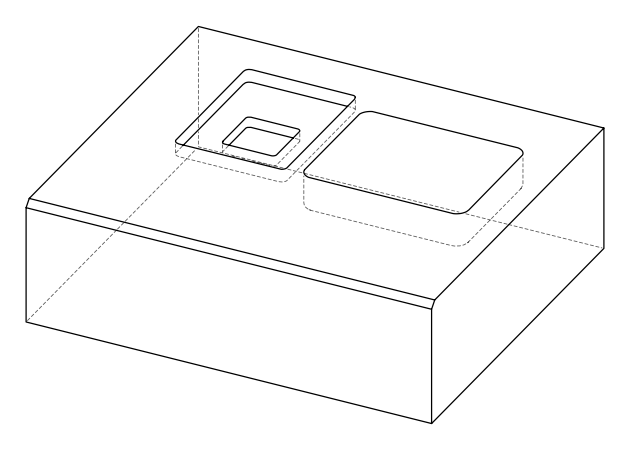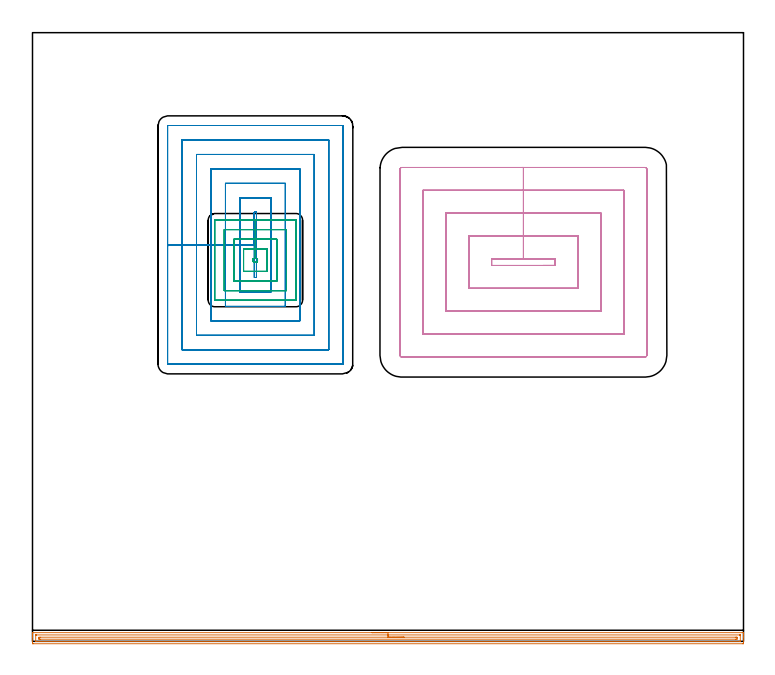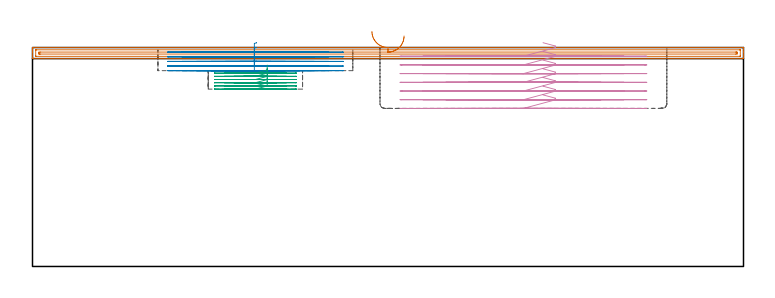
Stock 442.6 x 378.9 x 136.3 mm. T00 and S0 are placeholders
(PLAN: 4 operations, 3 tool changes, 63.9 min)
(1 AREA_MILL | FG_CHAMFER_SURFACE | UGT0205_001 | 10.81 min | 10536 mm3)
(2 MILL_RECTANGULAR_POCKET | POCKET_RECTANGULAR_STRAIGHT | NXT0201_011 | Follow Part, ap 3, ae 75% | 22.01 min | 280083 mm3)
(3 MILL_RECTANGULAR_POCKET_1 | POCKET_RECTANGULAR_STRAIGHT_1 | UGT0201_126 | Follow Part, ap 2, ae 75% | 7.25 min | 39013 mm3)
(4 MILL_RECTANGULAR_POCKET_2 | POCKET_RECTANGULAR_STRAIGHT_2 | NXT0201_007 | Follow Part, ap 6.25, ae 75% | 23.8 min | 960516 mm3)
(TOOL UGT0205_001 | Chamfer Mill 20 x 3 x 45 deg. | D20 FL50 Z2)
(TOOL NXT0201_011 | ENDMILL 12mm [2P460-1200-NA 1630] | D12 FL38 Z6)
(TOOL UGT0201_126 | Carbide End Mill 8.0 | D8 FL15 Z4)
(TOOL NXT0201_007 | ENDMILL 25mm [R216.25-25050GCK54P 1620] | D25 R3 FL54 Z5)
(OP 1 AREA_MILL)
G17 G21 G94 G90
T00 M6
G54
G17 G0 G90 X211.3 Y5.4 S1061 M3
G43 Z146.3 H0
G94 G1 X211.338 Z145.428 F250.
X211.452 Z144.563
X211.641 Z143.712
X211.903 Z142.88
X212.237 Z142.074
X212.64 Z141.3
X213.108 Z140.564
X213.64 Z139.872
X214.229 Z139.229
X214.872 Z138.64
X215.564 Z138.108
X216.3 Z137.64
X217.074 Z137.237
X217.88 Z136.903
X218.712 Z136.641
X219.564 Z136.452
X220.428 Z136.338
X221.3 Z136.3
X442.427
X442.59 Y5.398 Z136.288
X442.598 Y5.254 Z136.146
X442.6 Y5.105 Z136.004
Y4.819 Z135.718
Y4.141 Z135.036
Y2.926 Z133.823
Y2.388 Z133.282
Y-0.849 Z130.048
X442.597 Y-1.118 Z129.779
X442.59 Y-1.492 Z129.405
X442.368 Y-1.497 Z129.401
X441.981 Y-1.5 Z129.4
X0.619
X0.232 Y-1.497 Z129.401
X0.01 Y-1.492 Z129.405
X0. Y-1.118 Z129.779
Y2.388 Z133.282
Y2.926 Z133.823
Y3.265 Z134.161
Y3.803 Z134.699
Y4.141 Z135.036
Y4.819 Z135.718
Y5.105 Z136.004
X0.002 Y5.254 Z136.146
X0.01 Y5.398 Z136.288
X0.173 Y5.4 Z136.3
X221.3
Y3.986 Z134.886
X440.194 Y3.985 Z134.885
X440.353
X440.548 Y3.981 Z134.881
X440.588 Y3.979 Z134.879
X440.594 Y3.952 Z134.852
X440.597 Y3.92 Z134.82
X440.6 Y3.743 Z134.643
Y0.237 Z131.137
X440.598 Y0.104 Z131.004
X440.595 Y-0.002 Z130.898
X440.59 Y-0.069 Z130.831
X440.559 Y-0.079 Z130.821
X440.194 Y-0.084 Z130.816
X440.035 Y-0.085 Z130.815
X2.406 Y-0.086 Z130.814
X2.247 Y-0.085 Z130.815
X2.052 Y-0.081 Z130.819
X2.012 Y-0.079 Z130.821
X2.006 Y-0.052 Z130.848
X2.003 Y-0.02 Z130.88
X2. Y0.157 Z131.057
Y3.663 Z134.563
X2.002 Y3.796 Z134.696
X2.005 Y3.902 Z134.802
X2.01 Y3.969 Z134.869
X2.041 Y3.979 Z134.879
X2.406 Y3.984 Z134.884
X2.565 Y3.985 Z134.885
X221.3 Y3.986 Z134.886
Y2.572 Z133.472
X437.513 Y2.571 Z133.471
X438.222 Y2.57 Z133.47
X438.407 Y2.568 Z133.468
X438.584 Y2.565 Z133.465
X438.592 Y2.388 Z133.288
X438.597 Y2.202 Z133.102
X438.59 Y1.512 Z132.412
X438.587 Y1.336 Z132.236
X437.513 Y1.329 Z132.229
X5.087
X4.378 Y1.33 Z132.23
X4.193 Y1.332 Z132.232
X4.016 Y1.335 Z132.235
X4.008 Y1.512 Z132.412
X4.003 Y1.698 Z132.598
X4.01 Y2.388 Z133.288
X4.013 Y2.564 Z133.464
X5.087 Y2.571 Z133.471
X221.3 Y2.572 Z133.472
X222.172 Z133.51
X223.036 Z133.623
X223.888 Z133.812
X224.72 Z134.075
X225.526 Z134.408
X226.3 Z134.811
X227.036 Z135.28
X227.728 Z135.811
X228.371 Z136.4
X228.96 Z137.044
X229.492 Z137.736
X229.96 Z138.472
X230.363 Z139.245
X230.697 Z140.051
X230.959 Z140.883
X231.148 Z141.735
X231.262 Z142.6
X231.3 Z143.472
G0 Z146.3
M5
M2
(OP 2 MILL_RECTANGULAR_POCKET)
G17 G21 G94 G90
T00 M6
G54
G17 G0 G90 X139.4 Y266.756 S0 M3
G43 Z146.3 H1
Z139.3
G94 G1 Y267.1 Z139.208 F250.
X138.1 Z138.859
Y246.8 Z133.42
Y226.5 F500.
X139.4
Y267.1
X138.1
Y246.8
X129.1
Y217.5
X148.4
Y276.1
X129.1
Y246.8
X120.1
Y208.5
X157.4
Y285.1
X120.1
Y246.8
X111.1
Y199.5
X166.4
Y294.1
X111.1
Y246.8
X102.1
Y190.5
X175.4
Y303.1
X102.1
Y246.8
X93.1
Y181.5
X184.4
Y312.1
X93.1
Y246.8
X84.1
Y172.8
G3 X84.4 Y172.5 R0.3
G1 X193.1
G3 X193.4 Y172.8 R0.3
G1 Y320.8
G3 X193.1 Y321.1 R0.3
G1 X84.4
G3 X84.1 Y320.8 R0.3
G1 Y246.8
Y245.8
G0 X139.4 Y266.756 Z136.42
G1 Y267.1 Z136.328 F250.
X138.1 Z135.979
Y246.8 Z130.54
Y226.5 F500.
X139.4
Y267.1
X138.1
Y246.8
X129.1
Y217.5
X148.4
Y276.1
X129.1
Y246.8
X120.1
Y208.5
X157.4
Y285.1
X120.1
Y246.8
X111.1
Y199.5
X166.4
Y294.1
X111.1
Y246.8
X102.1
Y190.5
X175.4
Y303.1
X102.1
Y246.8
X93.1
Y181.5
X184.4
Y312.1
X93.1
Y246.8
X84.1
Y172.8
G3 X84.4 Y172.5 R0.3
G1 X193.1
G3 X193.4 Y172.8 R0.3
G1 Y320.8
G3 X193.1 Y321.1 R0.3
G1 X84.4
G3 X84.1 Y320.8 R0.3
G1 Y246.8
Y245.8
G0 X139.4 Y266.756 Z133.54
G1 Y267.1 Z133.448 F250.
X138.1 Z133.099
Y246.8 Z127.66
Y226.5 F500.
X139.4
Y267.1
X138.1
Y246.8
X129.1
Y217.5
X148.4
Y276.1
X129.1
Y246.8
X120.1
Y208.5
X157.4
Y285.1
X120.1
Y246.8
X111.1
Y199.5
X166.4
Y294.1
X111.1
Y246.8
X102.1
Y190.5
X175.4
Y303.1
X102.1
Y246.8
X93.1
Y181.5
X184.4
Y312.1
X93.1
Y246.8
X84.1
Y172.8
G3 X84.4 Y172.5 R0.3
G1 X193.1
G3 X193.4 Y172.8 R0.3
G1 Y320.8
G3 X193.1 Y321.1 R0.3
G1 X84.4
G3 X84.1 Y320.8 R0.3
G1 Y246.8
Y245.8
G0 X139.4 Y266.756 Z130.66
G1 Y267.1 Z130.568 F250.
X138.1 Z130.219
Y246.8 Z124.78
Y226.5 F500.
X139.4
Y267.1
X138.1
Y246.8
X129.1
Y217.5
X148.4
Y276.1
X129.1
Y246.8
X120.1
Y208.5
X157.4
Y285.1
X120.1
Y246.8
X111.1
Y199.5
X166.4
Y294.1
X111.1
Y246.8
X102.1
Y190.5
X175.4
Y303.1
X102.1
Y246.8
X93.1
Y181.5
X184.4
Y312.1
X93.1
Y246.8
X84.1
Y172.8
G3 X84.4 Y172.5 R0.3
G1 X193.1
G3 X193.4 Y172.8 R0.3
G1 Y320.8
G3 X193.1 Y321.1 R0.3
G1 X84.4
G3 X84.1 Y320.8 R0.3
G1 Y246.8
Y245.8
G0 X139.4 Y266.756 Z127.78
G1 Y267.1 Z127.688 F250.
X138.1 Z127.339
Y246.8 Z121.9
Y226.5 F500.
X139.4
Y267.1
X138.1
Y246.8
X129.1
Y217.5
X148.4
Y276.1
X129.1
Y246.8
X120.1
Y208.5
X157.4
Y285.1
X120.1
Y246.8
X111.1
Y199.5
X166.4
Y294.1
X111.1
Y246.8
X102.1
Y190.5
X175.4
Y303.1
X102.1
Y246.8
X93.1
Y181.5
X184.4
Y312.1
X93.1
Y246.8
X84.1
Y172.8
G3 X84.4 Y172.5 R0.3
G1 X193.1
G3 X193.4 Y172.8 R0.3
G1 Y320.8
G3 X193.1 Y321.1 R0.3
G1 X84.4
G3 X84.1 Y320.8 R0.3
G1 Y246.8
Y245.8
G0 Z146.3
M5
M2
(OP 3 MILL_RECTANGULAR_POCKET_1)
G17 G21 G94 G90
T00 M6
G54
G17 G0 G90 X146.1 Y233.018 S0 M3
G43 Z146.3 H0
Z125.354
G94 G1 Y244.3 Z122.331 F250.
X138.75 Z120.362
Y238.3
X137.4 F500.
Y236.3
X140.1
Y238.3
X138.75
Y244.3
X131.4
Y230.3
X146.1
Y244.3
X138.75
Y250.3
X125.4
Y224.3
X152.1
Y250.3
X138.75
Y256.3
X119.4
Y218.3
X158.1
Y256.3
X138.75
Y262.3
X113.5
X113.445 Y262.295
X113.405 Y262.255
X113.4 Y262.2
Y212.4
X113.405 Y212.345
X113.445 Y212.305
X113.5 Y212.3
X164.
X164.055 Y212.305
X164.095 Y212.345
X164.1 Y212.4
Y262.2
X164.095 Y262.255
X164.055 Y262.295
X164. Y262.3
X138.75
X137.75
G0 X146.1 Y233.018 Z123.362
G1 Y244.3 Z120.339 F250.
X138.75 Z118.369
Y238.3
X137.4 F500.
Y236.3
X140.1
Y238.3
X138.75
Y244.3
X131.4
Y230.3
X146.1
Y244.3
X138.75
Y250.3
X125.4
Y224.3
X152.1
Y250.3
X138.75
Y256.3
X119.4
Y218.3
X158.1
Y256.3
X138.75
Y262.3
X113.5
X113.445 Y262.295
X113.405 Y262.255
X113.4 Y262.2
Y212.4
X113.405 Y212.345
X113.445 Y212.305
X113.5 Y212.3
X164.
X164.055 Y212.305
X164.095 Y212.345
X164.1 Y212.4
Y262.2
X164.095 Y262.255
X164.055 Y262.295
X164. Y262.3
X138.75
X137.75
G0 X146.1 Y233.018 Z121.369
G1 Y244.3 Z118.346 F250.
X138.75 Z116.377
Y238.3
X137.4 F500.
Y236.3
X140.1
Y238.3
X138.75
Y244.3
X131.4
Y230.3
X146.1
Y244.3
X138.75
Y250.3
X125.4
Y224.3
X152.1
Y250.3
X138.75
Y256.3
X119.4
Y218.3
X158.1
Y256.3
X138.75
Y262.3
X113.5
X113.445 Y262.295
X113.405 Y262.255
X113.4 Y262.2
Y212.4
X113.405 Y212.345
X113.445 Y212.305
X113.5 Y212.3
X164.
X164.055 Y212.305
X164.095 Y212.345
X164.1 Y212.4
Y262.2
X164.095 Y262.255
X164.055 Y262.295
X164. Y262.3
X138.75
X137.75
G0 X146.1 Y233.018 Z119.377
G1 Y244.3 Z116.354 F250.
X138.75 Z114.385
Y238.3
X137.4 F500.
Y236.3
X140.1
Y238.3
X138.75
Y244.3
X131.4
Y230.3
X146.1
Y244.3
X138.75
Y250.3
X125.4
Y224.3
X152.1
Y250.3
X138.75
Y256.3
X119.4
Y218.3
X158.1
Y256.3
X138.75
Y262.3
X113.5
X113.445 Y262.295
X113.405 Y262.255
X113.4 Y262.2
Y212.4
X113.405 Y212.345
X113.445 Y212.305
X113.5 Y212.3
X164.
X164.055 Y212.305
X164.095 Y212.345
X164.1 Y212.4
Y262.2
X164.095 Y262.255
X164.055 Y262.295
X164. Y262.3
X138.75
X137.75
G0 X146.1 Y233.018 Z117.385
G1 Y244.3 Z114.362 F250.
X138.75 Z112.392
Y238.3
X137.4 F500.
Y236.3
X140.1
Y238.3
X138.75
Y244.3
X131.4
Y230.3
X146.1
Y244.3
X138.75
Y250.3
X125.4
Y224.3
X152.1
Y250.3
X138.75
Y256.3
X119.4
Y218.3
X158.1
Y256.3
X138.75
Y262.3
X113.5
X113.445 Y262.295
X113.405 Y262.255
X113.4 Y262.2
Y212.4
X113.405 Y212.345
X113.445 Y212.305
X113.5 Y212.3
X164.
X164.055 Y212.305
X164.095 Y212.345
X164.1 Y212.4
Y262.2
X164.095 Y262.255
X164.055 Y262.295
X164. Y262.3
X138.75
X137.75
G0 X146.1 Y233.018 Z115.392
G1 Y244.3 Z112.369 F250.
X138.75 Z110.4
Y238.3
X137.4 F500.
Y236.3
X140.1
Y238.3
X138.75
Y244.3
X131.4
Y230.3
X146.1
Y244.3
X138.75
Y250.3
X125.4
Y224.3
X152.1
Y250.3
X138.75
Y256.3
X119.4
Y218.3
X158.1
Y256.3
X138.75
Y262.3
X113.5
X113.445 Y262.295
X113.405 Y262.255
X113.4 Y262.2
Y212.4
X113.405 Y212.345
X113.445 Y212.305
X113.5 Y212.3
X164.
X164.055 Y212.305
X164.095 Y212.345
X164.1 Y212.4
Y262.2
X164.095 Y262.255
X164.055 Y262.295
X164. Y262.3
X138.75
X137.75
G0 Z146.3
M5
M2
(OP 4 MILL_RECTANGULAR_POCKET_2)
G17 G21 G94 G90
T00 M6
G54
G17 G0 G90 X317.798 Y234. S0 M3
G43 Z146.3 H1
Z139.3
G94 G1 X325.4 Z137.263 F250.
Y238. Z136.191
X305.6 Z130.886
X285.8 F500.
Y234.
X325.4
Y238.
X305.6
Y252.25
X271.55
Y219.75
X339.65
Y252.25
X305.6
Y266.5
X257.3
Y205.5
X353.9
Y266.5
X305.6
Y280.75
X243.05
Y191.25
X368.15
Y280.75
X305.6
Y295.
X229.9
G3 X228.8 Y293.9 R1.1
G1 Y178.1
G3 X229.9 Y177. R1.1
G1 X381.3
G3 X382.4 Y178.1 R1.1
G1 Y293.9
G3 X381.3 Y295. R1.1
G1 X305.6
X304.6
G0 X317.798 Y234. Z133.886
G1 X325.4 Z131.849 F250.
Y238. Z130.777
X305.6 Z125.471
X285.8 F500.
Y234.
X325.4
Y238.
X305.6
Y252.25
X271.55
Y219.75
X339.65
Y252.25
X305.6
Y266.5
X257.3
Y205.5
X353.9
Y266.5
X305.6
Y280.75
X243.05
Y191.25
X368.15
Y280.75
X305.6
Y295.
X229.9
G3 X228.8 Y293.9 R1.1
G1 Y178.1
G3 X229.9 Y177. R1.1
G1 X381.3
G3 X382.4 Y178.1 R1.1
G1 Y293.9
G3 X381.3 Y295. R1.1
G1 X305.6
X304.6
G0 X317.798 Y234. Z128.471
G1 X325.4 Z126.434 F250.
Y238. Z125.362
X305.6 Z120.057
X285.8 F500.
Y234.
X325.4
Y238.
X305.6
Y252.25
X271.55
Y219.75
X339.65
Y252.25
X305.6
Y266.5
X257.3
Y205.5
X353.9
Y266.5
X305.6
Y280.75
X243.05
Y191.25
X368.15
Y280.75
X305.6
Y295.
X229.9
G3 X228.8 Y293.9 R1.1
G1 Y178.1
G3 X229.9 Y177. R1.1
G1 X381.3
G3 X382.4 Y178.1 R1.1
G1 Y293.9
G3 X381.3 Y295. R1.1
G1 X305.6
X304.6
G0 X317.798 Y234. Z123.057
G1 X325.4 Z121.02 F250.
Y238. Z119.948
X305.6 Z114.643
X285.8 F500.
Y234.
X325.4
Y238.
X305.6
Y252.25
X271.55
Y219.75
X339.65
Y252.25
X305.6
Y266.5
X257.3
Y205.5
X353.9
Y266.5
X305.6
Y280.75
X243.05
Y191.25
X368.15
Y280.75
X305.6
Y295.
X229.9
G3 X228.8 Y293.9 R1.1
G1 Y178.1
G3 X229.9 Y177. R1.1
G1 X381.3
G3 X382.4 Y178.1 R1.1
G1 Y293.9
G3 X381.3 Y295. R1.1
G1 X305.6
X304.6
G0 X317.798 Y234. Z117.643
G1 X325.4 Z115.606 F250.
Y238. Z114.534
X305.6 Z109.229
X285.8 F500.
Y234.
X325.4
Y238.
X305.6
Y252.25
X271.55
Y219.75
X339.65
Y252.25
X305.6
Y266.5
X257.3
Y205.5
X353.9
Y266.5
X305.6
Y280.75
X243.05
Y191.25
X368.15
Y280.75
X305.6
Y295.
X229.9
G3 X228.8 Y293.9 R1.1
G1 Y178.1
G3 X229.9 Y177. R1.1
G1 X381.3
G3 X382.4 Y178.1 R1.1
G1 Y293.9
G3 X381.3 Y295. R1.1
G1 X305.6
X304.6
G0 X317.798 Y234. Z112.229
G1 X325.4 Z110.191 F250.
Y238. Z109.12
X305.6 Z103.814
X285.8 F500.
Y234.
X325.4
Y238.
X305.6
Y252.25
X271.55
Y219.75
X339.65
Y252.25
X305.6
Y266.5
X257.3
Y205.5
X353.9
Y266.5
X305.6
Y280.75
X243.05
Y191.25
X368.15
Y280.75
X305.6
Y295.
X229.9
G3 X228.8 Y293.9 R1.1
G1 Y178.1
G3 X229.9 Y177. R1.1
G1 X381.3
G3 X382.4 Y178.1 R1.1
G1 Y293.9
G3 X381.3 Y295. R1.1
G1 X305.6
X304.6
G0 X317.798 Y234. Z106.814
G1 X325.4 Z104.777 F250.
Y238. Z103.705
X305.6 Z98.4
X285.8 F500.
Y234.
X325.4
Y238.
X305.6
Y252.25
X271.55
Y219.75
X339.65
Y252.25
X305.6
Y266.5
X257.3
Y205.5
X353.9
Y266.5
X305.6
Y280.75
X243.05
Y191.25
X368.15
Y280.75
X305.6
Y295.
X229.9
G3 X228.8 Y293.9 R1.1
G1 Y178.1
G3 X229.9 Y177. R1.1
G1 X381.3
G3 X382.4 Y178.1 R1.1
G1 Y293.9
G3 X381.3 Y295. R1.1
G1 X305.6
X304.6
G0 Z146.3
M5
M2
